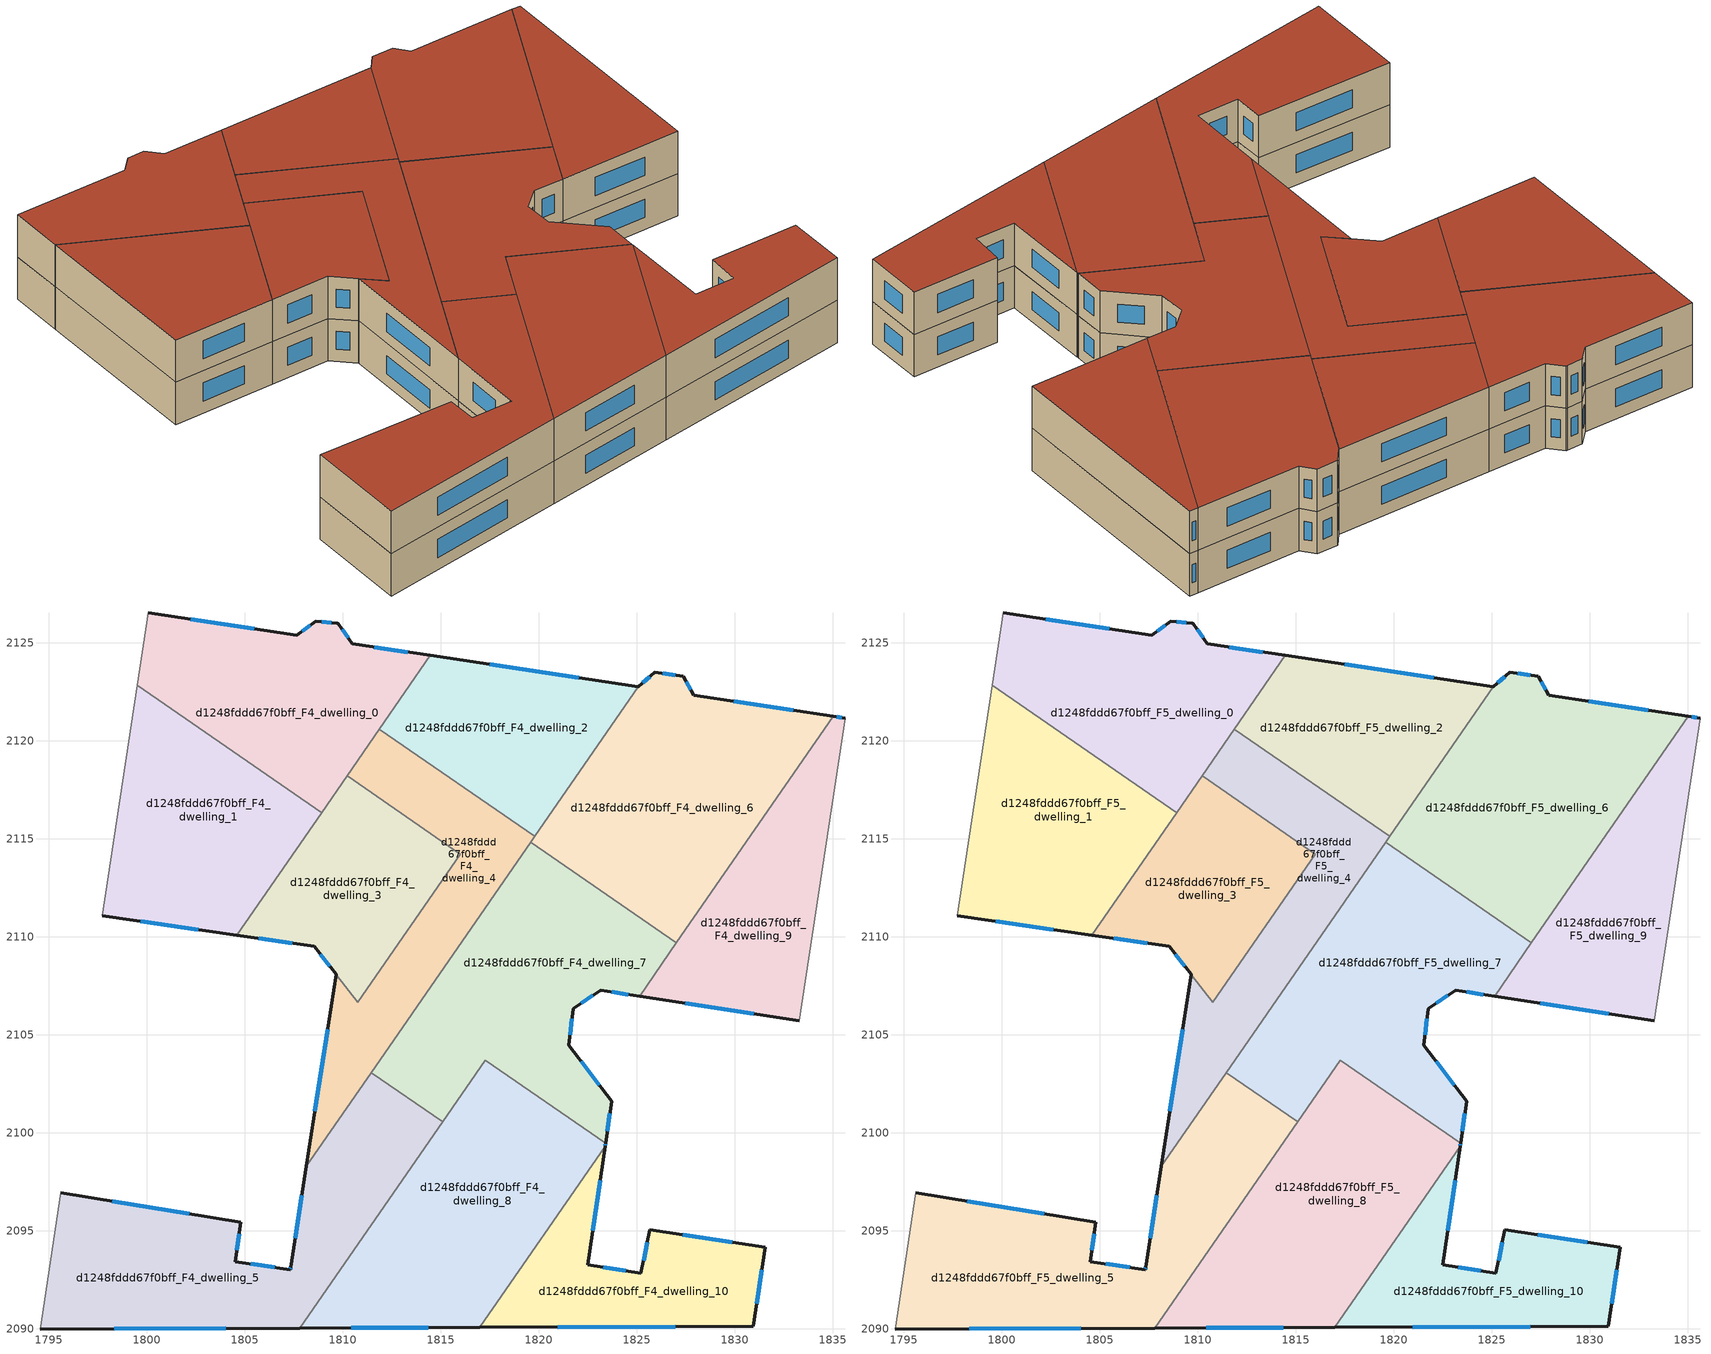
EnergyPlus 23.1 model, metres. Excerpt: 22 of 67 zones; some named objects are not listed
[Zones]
d1248fddd67f0bff_F4_dwelling_0
 floor to d1248fddd67f0bff_F3_dwelling_0 (EU_floor_Construction): 1814.47,2124.35 1808.92,2116.33 1799.52,2122.84 1800.07,2126.53 1807.65,2125.38 1808.61,2126.11 1809.72,2125.99 1809.78,2125.98 1810.47,2124.96 z12
 wall outside (EU_wall_Construction): 1814.47,2124.35 1810.47,2124.96 1809.78,2125.98 1809.72,2125.99 1808.61,2126.11 1807.65,2125.38 1800.07,2126.53 z12:15
 wall to d1248fddd67f0bff_F4_dwelling_1 (EU_wall_Construction): 1799.52,2122.84 1808.92,2116.33 z12:15
 wall adiabatic (EU_wall_Construction): 1800.07,2126.53 1799.52,2122.84 z12:15
 wall to d1248fddd67f0bff_F4_dwelling_2 (EU_wall_Construction): 1811.87,2120.6 1814.47,2124.35 z12:15
 wall to d1248fddd67f0bff_F4_dwelling_4 (EU_wall_Construction): 1810.22,2118.21 1811.87,2120.59 z12:15
 wall to d1248fddd67f0bff_F4_dwelling_3 (EU_wall_Construction): 1808.92,2116.33 1810.22,2118.21 z12:15
 window (EU_Window_Construction): 1810.27,2125.25 1809.98,2125.69 / 1813.33,2124.52 1811.62,2124.78 / 1805.48,2125.71 1802.24,2126.2 / 1808.34,2125.9 1807.92,2125.59 / 1809.4,2126.02 1808.93,2126.07 z12.86:14.14
d1248fddd67f0bff_F4_dwelling_1
 floor to d1248fddd67f0bff_F3_dwelling_1 (EU_floor_Construction): 1808.92,2116.33 1804.6,2110.08 1797.74,2111.08 1799.52,2122.84 z12
 wall outside (EU_wall_Construction): 1797.74,2111.08 1804.6,2110.08 z12:15
 wall adiabatic (EU_wall_Construction): 1799.52,2122.84 1797.74,2111.08 z12:15
 wall to d1248fddd67f0bff_F4_dwelling_3 (EU_wall_Construction): 1804.6,2110.08 1808.92,2116.33 z12:15
 window (EU_Window_Construction): 1799.7,2110.8 1802.64,2110.37 z12.86:14.14
d1248fddd67f0bff_F4_dwelling_10
 floor to d1248fddd67f0bff_F3_dwelling_10 (EU_floor_Construction): 1831.55,2094.16 1830.94,2090.12 1816.99,2090.06 1823.39,2099.31 1822.51,2093.27 1825.22,2092.84 1825.67,2095.06 z12
 wall outside (EU_wall_Construction): 1816.99,2090.06 1830.94,2090.12 1831.55,2094.16 1825.67,2095.06 1825.22,2092.84 1822.51,2093.27 1823.39,2099.31 z12:15
 wall to d1248fddd67f0bff_F4_dwelling_8 (EU_wall_Construction): 1823.39,2099.31 1816.99,2090.06 z12:15
 window (EU_Window_Construction): 1829.87,2094.42 1827.35,2094.8 / 1831.12,2091.27 1831.38,2093 / 1820.98,2090.08 1826.95,2090.1 / 1822.76,2095 1823.14,2097.59 / 1824.45,2092.96 1823.29,2093.15 / 1825.54,2094.43 1825.35,2093.47 z12.86:14.14
d1248fddd67f0bff_F4_dwelling_2
 floor to d1248fddd67f0bff_F3_dwelling_2 (EU_floor_Construction): 1825.07,2122.75 1819.79,2115.12 1811.87,2120.59 1814.47,2124.35 z12
 wall outside (EU_wall_Construction): 1825.07,2122.75 1814.47,2124.35 z12:15
 wall to d1248fddd67f0bff_F4_dwelling_4 (EU_wall_Construction): 1811.87,2120.59 1819.79,2115.12 z12:15
 wall to d1248fddd67f0bff_F4_dwelling_6 (EU_wall_Construction): 1819.79,2115.12 1825.07,2122.75 z12:15
 window (EU_Window_Construction): 1822.04,2123.21 1817.5,2123.89 z12.86:14.14
d1248fddd67f0bff_F4_dwelling_3
 floor to d1248fddd67f0bff_F3_dwelling_3 (EU_floor_Construction): 1815.99,2114.21 1810.77,2106.67 1809.66,2108.08 1808.54,2109.51 1804.6,2110.08 1810.22,2118.21 z12
 wall outside (EU_wall_Construction): 1804.6,2110.08 1808.54,2109.51 1809.66,2108.08 z12:15
 wall to d1248fddd67f0bff_F4_dwelling_4 (EU_wall_Construction): 1809.67,2108.07 1810.77,2106.67 1815.99,2114.21 1810.22,2118.21 z12:15
 window (EU_Window_Construction): 1805.72,2109.92 1807.42,2109.67 / 1808.86,2109.1 1809.34,2108.49 z12.86:14.14
d1248fddd67f0bff_F4_dwelling_4
 floor to d1248fddd67f0bff_F3_dwelling_4 (EU_floor_Construction): 1819.79,2115.12 1808.14,2098.29 1809.67,2108.08 1810.77,2106.67 1815.99,2114.21 1810.22,2118.21 1811.87,2120.59 z12
 wall outside (EU_wall_Construction): 1809.66,2108.08 1808.14,2098.29 z12:15
 wall to d1248fddd67f0bff_F4_dwelling_7 (EU_wall_Construction): 1811.45,2103.07 1819.59,2114.83 z12:15
 wall to d1248fddd67f0bff_F4_dwelling_5 (EU_wall_Construction): 1808.14,2098.29 1811.45,2103.07 z12:15
 wall to d1248fddd67f0bff_F4_dwelling_6 (EU_wall_Construction): 1819.59,2114.83 1819.79,2115.12 z12:15
 window (EU_Window_Construction): 1809.23,2105.28 1808.58,2101.09 z12.86:14.14
d1248fddd67f0bff_F4_dwelling_5
 floor to d1248fddd67f0bff_F3_dwelling_5 (EU_floor_Construction): 1815.1,2100.55 1807.82,2090.03 1794.55,2089.98 1795.6,2096.94 1804.8,2095.43 1804.52,2093.43 1807.32,2093.01 1807.34,2093.15 1808.14,2098.29 1811.45,2103.07 z12
 wall outside (EU_wall_Construction): 1808.14,2098.29 1807.34,2093.15 1807.32,2093.01 1804.52,2093.43 1804.8,2095.43 1795.6,2096.94 / 1794.55,2089.98 1807.82,2090.03 z12:15
 wall to d1248fddd67f0bff_F4_dwelling_7 (EU_wall_Construction): 1815.1,2100.55 1811.45,2103.07 z12:15
 wall adiabatic (EU_wall_Construction): 1795.6,2096.94 1794.55,2089.98 z12:15
 wall to d1248fddd67f0bff_F4_dwelling_8 (EU_wall_Construction): 1807.82,2090.03 1815.1,2100.55 z12:15
 window (EU_Window_Construction): 1807.34,2093.11 1807.33,2093.05 / 1807.92,2096.82 1807.57,2094.62 / 1798.34,2089.99 1804.03,2090.02 / 1802.17,2095.86 1798.23,2096.51 / 1804.6,2094 1804.72,2094.86 / 1806.52,2093.13 1805.32,2093.31 z12.86:14.14
d1248fddd67f0bff_F4_dwelling_6
 floor to d1248fddd67f0bff_F3_dwelling_6 (EU_floor_Construction): 1835.03,2121.25 1827.03,2109.68 1819.59,2114.83 1825.07,2122.75 1825.09,2122.75 1825.91,2123.49 1827.38,2123.29 1827.92,2122.32 z12
 wall outside (EU_wall_Construction): 1835.03,2121.25 1827.92,2122.32 1827.38,2123.29 1825.91,2123.49 1825.09,2122.75 1825.07,2122.75 z12:15
 wall to d1248fddd67f0bff_F4_dwelling_7 (EU_wall_Construction): 1819.59,2114.83 1827.03,2109.68 z12:15
 wall to d1248fddd67f0bff_F4_dwelling_9 (EU_wall_Construction): 1827.03,2109.68 1835.03,2121.25 z12:15
 window (EU_Window_Construction): 1826.96,2123.35 1826.33,2123.43 / 1827.76,2122.6 1827.53,2123.01 / 1833,2121.55 1829.95,2122.01 / 1825.67,2123.28 1825.32,2122.96 z12.86:14.14
d1248fddd67f0bff_F4_dwelling_7
 floor to d1248fddd67f0bff_F3_dwelling_7 (EU_floor_Construction): 1827.03,2109.68 1825.15,2106.96 1823.16,2107.27 1821.78,2106.35 1821.76,2106.34 1821.54,2104.47 1823.72,2101.61 1823.41,2099.46 1817.28,2103.7 1815.1,2100.55 1811.45,2103.07 1819.59,2114.83 z12
 wall outside (EU_wall_Construction): 1823.41,2099.46 1823.72,2101.61 1821.54,2104.47 1821.76,2106.34 1821.78,2106.35 1823.16,2107.27 1825.15,2106.96 z12:15
 wall to d1248fddd67f0bff_F4_dwelling_8 (EU_wall_Construction): 1815.1,2100.55 1817.28,2103.7 1823.41,2099.46 z12:15
 wall to d1248fddd67f0bff_F4_dwelling_9 (EU_wall_Construction): 1825.15,2106.96 1827.03,2109.68 z12:15
 window (EU_Window_Construction): 1822.17,2106.61 1822.76,2107.01 / 1821.6,2105.01 1821.7,2105.8 / 1823.1,2102.43 1822.17,2103.65 / 1823.5,2100.07 1823.63,2100.99 / 1823.73,2107.18 1824.58,2107.05 z12.86:14.14
d1248fddd67f0bff_F4_dwelling_8
 floor to d1248fddd67f0bff_F3_dwelling_8 (EU_floor_Construction): 1823.41,2099.46 1823.39,2099.31 1816.99,2090.06 1807.82,2090.03 1817.28,2103.7 z12
 wall outside (EU_wall_Construction): 1823.39,2099.31 1823.41,2099.46 / 1807.82,2090.03 1816.99,2090.06 z12:15
 window (EU_Window_Construction): 1823.4,2099.35 1823.41,2099.42 / 1810.44,2090.04 1814.37,2090.05 z12.86:14.14
d1248fddd67f0bff_F4_dwelling_9
 floor to d1248fddd67f0bff_F3_dwelling_9 (EU_floor_Construction): 1835.63,2121.16 1833.3,2105.72 1825.15,2106.96 1835.03,2121.25 z12
 wall outside (EU_wall_Construction): 1825.15,2106.96 1833.3,2105.72 / 1835.63,2121.16 1835.03,2121.25 z12:15
 wall adiabatic (EU_wall_Construction): 1833.3,2105.72 1835.63,2121.16 z12:15
 window (EU_Window_Construction): 1827.48,2106.61 1830.97,2106.08 / 1835.46,2121.18 1835.2,2121.22 z12.86:14.14
d1248fddd67f0bff_F5_dwelling_0
 floor to d1248fddd67f0bff_F4_dwelling_0 (EU_floor_Construction): 1814.47,2124.35 1808.92,2116.33 1799.52,2122.84 1800.07,2126.53 1807.65,2125.38 1808.61,2126.11 1809.72,2125.99 1809.78,2125.98 1810.47,2124.96 z15
 wall outside (EU_wall_Construction): 1814.47,2124.35 1810.47,2124.96 1809.78,2125.98 1809.72,2125.99 1808.61,2126.11 1807.65,2125.38 1800.07,2126.53 z15:18
 wall to d1248fddd67f0bff_F5_dwelling_1 (EU_wall_Construction): 1799.52,2122.84 1808.92,2116.33 z15:18
 wall adiabatic (EU_wall_Construction): 1800.07,2126.53 1799.52,2122.84 z15:18
 wall to d1248fddd67f0bff_F5_dwelling_2 (EU_wall_Construction): 1811.87,2120.6 1814.47,2124.35 z15:18
 wall to d1248fddd67f0bff_F5_dwelling_4 (EU_wall_Construction): 1810.22,2118.21 1811.87,2120.59 z15:18
 wall to d1248fddd67f0bff_F5_dwelling_3 (EU_wall_Construction): 1808.92,2116.33 1810.22,2118.21 z15:18
 window (EU_Window_Construction): 1810.27,2125.25 1809.98,2125.69 / 1813.33,2124.52 1811.62,2124.78 / 1805.48,2125.71 1802.24,2126.2 / 1808.34,2125.9 1807.92,2125.59 / 1809.4,2126.02 1808.93,2126.07 z15.86:17.14
 roof outside (EU_roof_Construction): 1808.92,2116.33 1814.47,2124.35 1810.47,2124.96 1809.78,2125.98 1809.72,2125.99 1808.61,2126.11 1807.65,2125.38 1800.07,2126.53 1799.52,2122.84 z18
d1248fddd67f0bff_F5_dwelling_1
 floor to d1248fddd67f0bff_F4_dwelling_1 (EU_floor_Construction): 1808.92,2116.33 1804.6,2110.08 1797.74,2111.08 1799.52,2122.84 z15
 wall outside (EU_wall_Construction): 1797.74,2111.08 1804.6,2110.08 z15:18
 wall adiabatic (EU_wall_Construction): 1799.52,2122.84 1797.74,2111.08 z15:18
 wall to d1248fddd67f0bff_F5_dwelling_3 (EU_wall_Construction): 1804.6,2110.08 1808.92,2116.33 z15:18
 window (EU_Window_Construction): 1799.7,2110.8 1802.64,2110.37 z15.86:17.14
 roof outside (EU_roof_Construction): 1804.6,2110.08 1808.92,2116.33 1799.52,2122.84 1797.74,2111.08 z18
d1248fddd67f0bff_F5_dwelling_10
 floor to d1248fddd67f0bff_F4_dwelling_10 (EU_floor_Construction): 1831.55,2094.16 1830.94,2090.12 1816.99,2090.06 1823.39,2099.31 1822.51,2093.27 1825.22,2092.84 1825.67,2095.06 z15
 wall outside (EU_wall_Construction): 1816.99,2090.06 1830.94,2090.12 1831.55,2094.16 1825.67,2095.06 1825.22,2092.84 1822.51,2093.27 1823.39,2099.31 z15:18
 wall to d1248fddd67f0bff_F5_dwelling_8 (EU_wall_Construction): 1823.39,2099.31 1816.99,2090.06 z15:18
 window (EU_Window_Construction): 1829.87,2094.42 1827.35,2094.8 / 1831.12,2091.27 1831.38,2093 / 1820.98,2090.08 1826.95,2090.1 / 1822.76,2095 1823.14,2097.59 / 1824.45,2092.96 1823.29,2093.15 / 1825.54,2094.43 1825.35,2093.47 z15.86:17.14
 roof outside (EU_roof_Construction): 1830.94,2090.12 1831.55,2094.16 1825.67,2095.06 1825.22,2092.84 1822.51,2093.27 1823.39,2099.31 1816.99,2090.06 z18
d1248fddd67f0bff_F5_dwelling_2
 floor to d1248fddd67f0bff_F4_dwelling_2 (EU_floor_Construction): 1825.07,2122.75 1819.79,2115.12 1811.87,2120.59 1814.47,2124.35 z15
 wall outside (EU_wall_Construction): 1825.07,2122.75 1814.47,2124.35 z15:18
 wall to d1248fddd67f0bff_F5_dwelling_4 (EU_wall_Construction): 1811.87,2120.59 1819.79,2115.12 z15:18
 wall to d1248fddd67f0bff_F5_dwelling_6 (EU_wall_Construction): 1819.79,2115.12 1825.07,2122.75 z15:18
 window (EU_Window_Construction): 1822.04,2123.21 1817.5,2123.89 z15.86:17.14
 roof outside (EU_roof_Construction): 1819.79,2115.12 1825.07,2122.75 1814.47,2124.35 1811.87,2120.59 z18
d1248fddd67f0bff_F5_dwelling_3
 floor to d1248fddd67f0bff_F4_dwelling_3 (EU_floor_Construction): 1815.99,2114.21 1810.77,2106.67 1809.66,2108.08 1808.54,2109.51 1804.6,2110.08 1810.22,2118.21 z15
 wall outside (EU_wall_Construction): 1804.6,2110.08 1808.54,2109.51 1809.66,2108.08 z15:18
 wall to d1248fddd67f0bff_F5_dwelling_4 (EU_wall_Construction): 1809.67,2108.07 1810.77,2106.67 1815.99,2114.21 1810.22,2118.21 z15:18
 window (EU_Window_Construction): 1805.72,2109.92 1807.42,2109.67 / 1808.86,2109.1 1809.34,2108.49 z15.86:17.14
 roof outside (EU_roof_Construction): 1810.77,2106.67 1815.99,2114.21 1810.22,2118.21 1804.6,2110.08 1808.54,2109.51 1809.66,2108.08 z18
d1248fddd67f0bff_F5_dwelling_4
 floor to d1248fddd67f0bff_F4_dwelling_4 (EU_floor_Construction): 1819.79,2115.12 1808.14,2098.29 1809.67,2108.08 1810.77,2106.67 1815.99,2114.21 1810.22,2118.21 1811.87,2120.59 z15
 wall outside (EU_wall_Construction): 1809.66,2108.08 1808.14,2098.29 z15:18
 wall to d1248fddd67f0bff_F5_dwelling_7 (EU_wall_Construction): 1811.45,2103.07 1819.59,2114.83 z15:18
 wall to d1248fddd67f0bff_F5_dwelling_5 (EU_wall_Construction): 1808.14,2098.29 1811.45,2103.07 z15:18
 wall to d1248fddd67f0bff_F5_dwelling_6 (EU_wall_Construction): 1819.59,2114.83 1819.79,2115.12 z15:18
 window (EU_Window_Construction): 1809.23,2105.28 1808.58,2101.09 z15.86:17.14
 roof outside (EU_roof_Construction): 1808.14,2098.29 1819.79,2115.12 1811.87,2120.59 1810.22,2118.21 1815.99,2114.21 1810.77,2106.67 1809.67,2108.08 z18
d1248fddd67f0bff_F5_dwelling_5
 floor to d1248fddd67f0bff_F4_dwelling_5 (EU_floor_Construction): 1815.1,2100.55 1807.82,2090.03 1794.55,2089.98 1795.6,2096.94 1804.8,2095.43 1804.52,2093.43 1807.32,2093.01 1807.34,2093.15 1808.14,2098.29 1811.45,2103.07 z15
 wall outside (EU_wall_Construction): 1808.14,2098.29 1807.34,2093.15 1807.32,2093.01 1804.52,2093.43 1804.8,2095.43 1795.6,2096.94 / 1794.55,2089.98 1807.82,2090.03 z15:18
 wall to d1248fddd67f0bff_F5_dwelling_7 (EU_wall_Construction): 1815.1,2100.55 1811.45,2103.07 z15:18
 wall adiabatic (EU_wall_Construction): 1795.6,2096.94 1794.55,2089.98 z15:18
 wall to d1248fddd67f0bff_F5_dwelling_8 (EU_wall_Construction): 1807.82,2090.03 1815.1,2100.55 z15:18
 window (EU_Window_Construction): 1807.34,2093.11 1807.33,2093.05 / 1807.92,2096.82 1807.57,2094.62 / 1798.34,2089.99 1804.03,2090.02 / 1802.17,2095.86 1798.23,2096.51 / 1804.6,2094 1804.72,2094.86 / 1806.52,2093.13 1805.32,2093.31 z15.86:17.14
 roof outside (EU_roof_Construction): 1807.82,2090.03 1815.1,2100.55 1811.45,2103.07 1808.14,2098.29 1807.34,2093.15 1807.32,2093.01 1804.52,2093.43 1804.8,2095.43 1795.6,2096.94 1794.55,2089.98 z18
d1248fddd67f0bff_F5_dwelling_6
 floor to d1248fddd67f0bff_F4_dwelling_6 (EU_floor_Construction): 1835.03,2121.25 1827.03,2109.68 1819.59,2114.83 1825.07,2122.75 1825.09,2122.75 1825.91,2123.49 1827.38,2123.29 1827.92,2122.32 z15
 wall outside (EU_wall_Construction): 1835.03,2121.25 1827.92,2122.32 1827.38,2123.29 1825.91,2123.49 1825.09,2122.75 1825.07,2122.75 z15:18
 wall to d1248fddd67f0bff_F5_dwelling_7 (EU_wall_Construction): 1819.59,2114.83 1827.03,2109.68 z15:18
 wall to d1248fddd67f0bff_F5_dwelling_9 (EU_wall_Construction): 1827.03,2109.68 1835.03,2121.25 z15:18
 window (EU_Window_Construction): 1826.96,2123.35 1826.33,2123.43 / 1827.76,2122.6 1827.53,2123.01 / 1833,2121.55 1829.95,2122.01 / 1825.67,2123.28 1825.32,2122.96 z15.86:17.14
 roof outside (EU_roof_Construction): 1827.03,2109.68 1835.03,2121.25 1827.92,2122.32 1827.38,2123.29 1825.91,2123.49 1825.09,2122.75 1825.07,2122.75 1819.59,2114.83 z18
d1248fddd67f0bff_F5_dwelling_7
 floor to d1248fddd67f0bff_F4_dwelling_7 (EU_floor_Construction): 1827.03,2109.68 1825.15,2106.96 1823.16,2107.27 1821.78,2106.35 1821.76,2106.34 1821.54,2104.47 1823.72,2101.61 1823.41,2099.46 1817.28,2103.7 1815.1,2100.55 1811.45,2103.07 1819.59,2114.83 z15
 wall outside (EU_wall_Construction): 1823.41,2099.46 1823.72,2101.61 1821.54,2104.47 1821.76,2106.34 1821.78,2106.35 1823.16,2107.27 1825.15,2106.96 z15:18
 wall to d1248fddd67f0bff_F5_dwelling_8 (EU_wall_Construction): 1815.1,2100.55 1817.28,2103.7 1823.41,2099.46 z15:18
 wall to d1248fddd67f0bff_F5_dwelling_9 (EU_wall_Construction): 1825.15,2106.96 1827.03,2109.68 z15:18
 window (EU_Window_Construction): 1822.17,2106.61 1822.76,2107.01 / 1821.6,2105.01 1821.7,2105.8 / 1823.1,2102.43 1822.17,2103.65 / 1823.5,2100.07 1823.63,2100.99 / 1823.73,2107.18 1824.58,2107.05 z15.86:17.14
 roof outside (EU_roof_Construction): 1823.41,2099.46 1823.72,2101.61 1821.54,2104.47 1821.76,2106.34 1821.78,2106.35 1823.16,2107.27 1825.15,2106.96 1827.03,2109.68 1819.59,2114.83 1811.45,2103.07 1815.1,2100.55 1817.28,2103.7 z18
d1248fddd67f0bff_F5_dwelling_8
 floor to d1248fddd67f0bff_F4_dwelling_8 (EU_floor_Construction): 1823.41,2099.46 1823.39,2099.31 1816.99,2090.06 1807.82,2090.03 1817.28,2103.7 z15
 wall outside (EU_wall_Construction): 1823.39,2099.31 1823.41,2099.46 / 1807.82,2090.03 1816.99,2090.06 z15:18
 window (EU_Window_Construction): 1823.4,2099.35 1823.41,2099.42 / 1810.44,2090.04 1814.37,2090.05 z15.86:17.14
 roof outside (EU_roof_Construction): 1816.99,2090.06 1823.39,2099.31 1823.41,2099.46 1817.28,2103.7 1807.82,2090.03 z18
d1248fddd67f0bff_F5_dwelling_9
 floor to d1248fddd67f0bff_F4_dwelling_9 (EU_floor_Construction): 1835.63,2121.16 1833.3,2105.72 1825.15,2106.96 1835.03,2121.25 z15
 wall outside (EU_wall_Construction): 1825.15,2106.96 1833.3,2105.72 / 1835.63,2121.16 1835.03,2121.25 z15:18
 wall adiabatic (EU_wall_Construction): 1833.3,2105.72 1835.63,2121.16 z15:18
 window (EU_Window_Construction): 1827.48,2106.61 1830.97,2106.08 / 1835.46,2121.18 1835.2,2121.22 z15.86:17.14
 roof outside (EU_roof_Construction): 1833.3,2105.72 1835.63,2121.16 1835.03,2121.25 1825.15,2106.96 z18
[Building]
EU S2 Campaign: North Axis=0; Terrain=City; Solar Distribution=FullExterior
[Site:Location]
Helsinki-Vantaa.AP: Latitude=60.317; Longitude=24.963; Time Zone=2; Elevation=54.6
[SizingPeriod:WeatherFileDays]
AnnualSizingPeriod: Begin Month=1; Begin Day of Month=1; End Month=12; End Day of Month=31; Day of Week for Start Day=Monday; Use Weather File Daylight Saving Period=No; Use Weather File Rain and Snow Indicators=No
[MATERIAL]
EU_InternalMass_Material: Roughness=MediumRough; Thickness=0.1; Conductivity=1; Density=1800; Specific Heat=900; Thermal Absorptance=0.9; Solar Absorptance=0.7; Visible Absorptance=0.7
[MATERIAL:NOMASS] Roughness=MediumRough; Thermal Absorptance=0.9; Solar Absorptance=0.7; Visible Absorptance=0.7
Name | Thermal Resistance
EU_wall_NoMass | 1.10183
EU_roof_NoMass; EU_floor_NoMass | 1.70606
[WINDOWMATERIAL:SIMPLEGLAZINGSYSTEM]
EU_Window_SimpleGlazing: UFactor=3.11035; Solar Heat Gain Coefficient=0.8; Visible Transmittance=0.8
[CONSTRUCTION]
EU_wall_Construction: EU_wall_NoMass
EU_roof_Construction: EU_roof_NoMass
EU_floor_Construction: EU_floor_NoMass
EU_Window_Construction: EU_Window_SimpleGlazing
EU_InternalMass_Construction: EU_InternalMass_Material
[ZONE] Type=1; Multiplier=1; Ceiling Height=autocalculate; Floor Area=autocalculate; Part of Total Floor Area=Yes
Name | Volume
d1248fddd67f0bff_F4_dwelling_0; d1248fddd67f0bff_F5_dwelling_0; d1248fddd67f0bff_F4_dwelling_1; d1248fddd67f0bff_F5_dwelling_1 | 254.078
d1248fddd67f0bff_F4_dwelling_10; d1248fddd67f0bff_F5_dwelling_10 | 177.263
d1248fddd67f0bff_F4_dwelling_2; d1248fddd67f0bff_F5_dwelling_2 | 200.099
d1248fddd67f0bff_F4_dwelling_3; d1248fddd67f0bff_F5_dwelling_3 | 185.862
d1248fddd67f0bff_F4_dwelling_4; d1248fddd67f0bff_F5_dwelling_4 | 207.793
d1248fddd67f0bff_F4_dwelling_5; d1248fddd67f0bff_F5_dwelling_5 | 338.271
d1248fddd67f0bff_F4_dwelling_6; d1248fddd67f0bff_F5_dwelling_6 | 327.122
d1248fddd67f0bff_F4_dwelling_7; d1248fddd67f0bff_F5_dwelling_7 | 327.123
d1248fddd67f0bff_F4_dwelling_8; d1248fddd67f0bff_F5_dwelling_8 | 315.932
d1248fddd67f0bff_F4_dwelling_9; d1248fddd67f0bff_F5_dwelling_9 | 207.166
[INTERNALMASS] Construction=EU_InternalMass_Construction
Name | Zone or ZoneList | Surface Area
d1248fddd67f0bff_F4_dwelling_0_EU_InternalMass | d1248fddd67f0bff_F4_dwelling_0 | 84.6924
d1248fddd67f0bff_F4_dwelling_1_EU_InternalMass | d1248fddd67f0bff_F4_dwelling_1 | 84.6933
d1248fddd67f0bff_F4_dwelling_2_EU_InternalMass | d1248fddd67f0bff_F4_dwelling_2 | 66.696
d1248fddd67f0bff_F4_dwelling_3_EU_InternalMass | d1248fddd67f0bff_F4_dwelling_3 | 61.9497
d1248fddd67f0bff_F4_dwelling_4_EU_InternalMass | d1248fddd67f0bff_F4_dwelling_4 | 69.2811
d1248fddd67f0bff_F4_dwelling_5_EU_InternalMass | d1248fddd67f0bff_F4_dwelling_5 | 112.757
d1248fddd67f0bff_F4_dwelling_6_EU_InternalMass | d1248fddd67f0bff_F4_dwelling_6 | 109.042
d1248fddd67f0bff_F4_dwelling_7_EU_InternalMass | d1248fddd67f0bff_F4_dwelling_7 | 109.041
d1248fddd67f0bff_F4_dwelling_8_EU_InternalMass | d1248fddd67f0bff_F4_dwelling_8 | 105.31
d1248fddd67f0bff_F4_dwelling_9_EU_InternalMass | d1248fddd67f0bff_F4_dwelling_9 | 69.0552
d1248fddd67f0bff_F4_dwelling_10_EU_InternalMass | d1248fddd67f0bff_F4_dwelling_10 | 59.087
d1248fddd67f0bff_F5_dwelling_0_EU_InternalMass | d1248fddd67f0bff_F5_dwelling_0 | 84.6924
d1248fddd67f0bff_F5_dwelling_1_EU_InternalMass | d1248fddd67f0bff_F5_dwelling_1 | 84.6933
d1248fddd67f0bff_F5_dwelling_2_EU_InternalMass | d1248fddd67f0bff_F5_dwelling_2 | 66.696
d1248fddd67f0bff_F5_dwelling_3_EU_InternalMass | d1248fddd67f0bff_F5_dwelling_3 | 61.9497
d1248fddd67f0bff_F5_dwelling_4_EU_InternalMass | d1248fddd67f0bff_F5_dwelling_4 | 69.2811
d1248fddd67f0bff_F5_dwelling_5_EU_InternalMass | d1248fddd67f0bff_F5_dwelling_5 | 112.757
d1248fddd67f0bff_F5_dwelling_6_EU_InternalMass | d1248fddd67f0bff_F5_dwelling_6 | 109.042
d1248fddd67f0bff_F5_dwelling_7_EU_InternalMass | d1248fddd67f0bff_F5_dwelling_7 | 109.041
d1248fddd67f0bff_F5_dwelling_8_EU_InternalMass | d1248fddd67f0bff_F5_dwelling_8 | 105.31
d1248fddd67f0bff_F5_dwelling_9_EU_InternalMass | d1248fddd67f0bff_F5_dwelling_9 | 69.0552
d1248fddd67f0bff_F5_dwelling_10_EU_InternalMass | d1248fddd67f0bff_F5_dwelling_10 | 59.087
[OTHEREQUIPMENT] Fuel Type=Electricity; Design Level Calculation Method=Watts/Area; Power per Zone Floor Area=1; Fraction Latent=0; Fraction Radiant=0; Fraction Lost=0; Carbon Dioxide Generation Rate=0; EndUse Subcategory=EU_Step8_InternalGains
Name | Zone or ZoneList or Space or SpaceList | Schedule
EU_Step8_InternalGain_d1248fddd67f0bff_F4_dwelling_0_f000 | d1248fddd67f0bff_F4_dwelling_0 | EU_Step8_GainSchedule_d1248fddd67f0bff_F4_dwelling_0_f000
EU_Step8_InternalGain_d1248fddd67f0bff_F4_dwelling_1_f000 | d1248fddd67f0bff_F4_dwelling_1 | EU_Step8_GainSchedule_d1248fddd67f0bff_F4_dwelling_1_f000
EU_Step8_InternalGain_d1248fddd67f0bff_F4_dwelling_2_f000 | d1248fddd67f0bff_F4_dwelling_2 | EU_Step8_GainSchedule_d1248fddd67f0bff_F4_dwelling_2_f000
EU_Step8_InternalGain_d1248fddd67f0bff_F4_dwelling_3_f000 | d1248fddd67f0bff_F4_dwelling_3 | EU_Step8_GainSchedule_d1248fddd67f0bff_F4_dwelling_3_f000
EU_Step8_InternalGain_d1248fddd67f0bff_F4_dwelling_4_f000 | d1248fddd67f0bff_F4_dwelling_4 | EU_Step8_GainSchedule_d1248fddd67f0bff_F4_dwelling_4_f000
EU_Step8_InternalGain_d1248fddd67f0bff_F4_dwelling_5_f000 | d1248fddd67f0bff_F4_dwelling_5 | EU_Step8_GainSchedule_d1248fddd67f0bff_F4_dwelling_5_f000
EU_Step8_InternalGain_d1248fddd67f0bff_F4_dwelling_6_f000 | d1248fddd67f0bff_F4_dwelling_6 | EU_Step8_GainSchedule_d1248fddd67f0bff_F4_dwelling_6_f000
EU_Step8_InternalGain_d1248fddd67f0bff_F4_dwelling_7_f000 | d1248fddd67f0bff_F4_dwelling_7 | EU_Step8_GainSchedule_d1248fddd67f0bff_F4_dwelling_7_f000
EU_Step8_InternalGain_d1248fddd67f0bff_F4_dwelling_8_f000 | d1248fddd67f0bff_F4_dwelling_8 | EU_Step8_GainSchedule_d1248fddd67f0bff_F4_dwelling_8_f000
EU_Step8_InternalGain_d1248fddd67f0bff_F4_dwelling_9_f000 | d1248fddd67f0bff_F4_dwelling_9 | EU_Step8_GainSchedule_d1248fddd67f0bff_F4_dwelling_9_f000
EU_Step8_InternalGain_d1248fddd67f0bff_F4_dwelling_10_f000 | d1248fddd67f0bff_F4_dwelling_10 | EU_Step8_GainSchedule_d1248fddd67f0bff_F4_dwelling_10_f000
EU_Step8_InternalGain_d1248fddd67f0bff_F5_dwelling_0_f000 | d1248fddd67f0bff_F5_dwelling_0 | EU_Step8_GainSchedule_d1248fddd67f0bff_F5_dwelling_0_f000
EU_Step8_InternalGain_d1248fddd67f0bff_F5_dwelling_1_f000 | d1248fddd67f0bff_F5_dwelling_1 | EU_Step8_GainSchedule_d1248fddd67f0bff_F5_dwelling_1_f000
EU_Step8_InternalGain_d1248fddd67f0bff_F5_dwelling_2_f000 | d1248fddd67f0bff_F5_dwelling_2 | EU_Step8_GainSchedule_d1248fddd67f0bff_F5_dwelling_2_f000
EU_Step8_InternalGain_d1248fddd67f0bff_F5_dwelling_3_f000 | d1248fddd67f0bff_F5_dwelling_3 | EU_Step8_GainSchedule_d1248fddd67f0bff_F5_dwelling_3_f000
EU_Step8_InternalGain_d1248fddd67f0bff_F5_dwelling_4_f000 | d1248fddd67f0bff_F5_dwelling_4 | EU_Step8_GainSchedule_d1248fddd67f0bff_F5_dwelling_4_f000
EU_Step8_InternalGain_d1248fddd67f0bff_F5_dwelling_5_f000 | d1248fddd67f0bff_F5_dwelling_5 | EU_Step8_GainSchedule_d1248fddd67f0bff_F5_dwelling_5_f000
EU_Step8_InternalGain_d1248fddd67f0bff_F5_dwelling_6_f000 | d1248fddd67f0bff_F5_dwelling_6 | EU_Step8_GainSchedule_d1248fddd67f0bff_F5_dwelling_6_f000
EU_Step8_InternalGain_d1248fddd67f0bff_F5_dwelling_7_f000 | d1248fddd67f0bff_F5_dwelling_7 | EU_Step8_GainSchedule_d1248fddd67f0bff_F5_dwelling_7_f000
EU_Step8_InternalGain_d1248fddd67f0bff_F5_dwelling_8_f000 | d1248fddd67f0bff_F5_dwelling_8 | EU_Step8_GainSchedule_d1248fddd67f0bff_F5_dwelling_8_f000
EU_Step8_InternalGain_d1248fddd67f0bff_F5_dwelling_9_f000 | d1248fddd67f0bff_F5_dwelling_9 | EU_Step8_GainSchedule_d1248fddd67f0bff_F5_dwelling_9_f000
EU_Step8_InternalGain_d1248fddd67f0bff_F5_dwelling_10_f000 | d1248fddd67f0bff_F5_dwelling_10 | EU_Step8_GainSchedule_d1248fddd67f0bff_F5_dwelling_10_f000
[ZONEVENTILATION:DESIGNFLOWRATE] Schedule=EU_AlwaysOn; Design Flow Rate Calculation Method=AirChanges/Hour; Air Changes per Hour=0.756316; Ventilation Type=Natural; Fan Pressure Rise=0; Fan Total Efficiency=1; Constant Term Coefficient=1; Temperature Term Coefficient=0; Velocity Term Coefficient=0; Velocity Squared Term Coefficient=0; Minimum Indoor Temperature=-100; Maximum Indoor Temperature=100; Delta Temperature=-100; Minimum Outdoor Temperature=-100; Maximum Outdoor Temperature=100; Maximum Wind Speed=40
Name | Zone or ZoneList or Space or SpaceList
EU_ConstantAir_d1248fddd67f0bff_F4_dwelling_0 | d1248fddd67f0bff_F4_dwelling_0
EU_ConstantAir_d1248fddd67f0bff_F4_dwelling_1 | d1248fddd67f0bff_F4_dwelling_1
EU_ConstantAir_d1248fddd67f0bff_F4_dwelling_2 | d1248fddd67f0bff_F4_dwelling_2
EU_ConstantAir_d1248fddd67f0bff_F4_dwelling_3 | d1248fddd67f0bff_F4_dwelling_3
EU_ConstantAir_d1248fddd67f0bff_F4_dwelling_4 | d1248fddd67f0bff_F4_dwelling_4
EU_ConstantAir_d1248fddd67f0bff_F4_dwelling_5 | d1248fddd67f0bff_F4_dwelling_5
EU_ConstantAir_d1248fddd67f0bff_F4_dwelling_6 | d1248fddd67f0bff_F4_dwelling_6
EU_ConstantAir_d1248fddd67f0bff_F4_dwelling_7 | d1248fddd67f0bff_F4_dwelling_7
EU_ConstantAir_d1248fddd67f0bff_F4_dwelling_8 | d1248fddd67f0bff_F4_dwelling_8
EU_ConstantAir_d1248fddd67f0bff_F4_dwelling_9 | d1248fddd67f0bff_F4_dwelling_9
EU_ConstantAir_d1248fddd67f0bff_F4_dwelling_10 | d1248fddd67f0bff_F4_dwelling_10
EU_ConstantAir_d1248fddd67f0bff_F5_dwelling_0 | d1248fddd67f0bff_F5_dwelling_0
EU_ConstantAir_d1248fddd67f0bff_F5_dwelling_1 | d1248fddd67f0bff_F5_dwelling_1
EU_ConstantAir_d1248fddd67f0bff_F5_dwelling_2 | d1248fddd67f0bff_F5_dwelling_2
EU_ConstantAir_d1248fddd67f0bff_F5_dwelling_3 | d1248fddd67f0bff_F5_dwelling_3
EU_ConstantAir_d1248fddd67f0bff_F5_dwelling_4 | d1248fddd67f0bff_F5_dwelling_4
EU_ConstantAir_d1248fddd67f0bff_F5_dwelling_5 | d1248fddd67f0bff_F5_dwelling_5
EU_ConstantAir_d1248fddd67f0bff_F5_dwelling_6 | d1248fddd67f0bff_F5_dwelling_6
EU_ConstantAir_d1248fddd67f0bff_F5_dwelling_7 | d1248fddd67f0bff_F5_dwelling_7
EU_ConstantAir_d1248fddd67f0bff_F5_dwelling_8 | d1248fddd67f0bff_F5_dwelling_8
EU_ConstantAir_d1248fddd67f0bff_F5_dwelling_9 | d1248fddd67f0bff_F5_dwelling_9
EU_ConstantAir_d1248fddd67f0bff_F5_dwelling_10 | d1248fddd67f0bff_F5_dwelling_10
[HVACTEMPLATE:ZONE:IDEALLOADSAIRSYSTEM] System Availability Schedule=EU_AlwaysOn; Maximum Heating Supply Air Temperature=50; Minimum Cooling Supply Air Temperature=13; Maximum Heating Supply Air Humidity Ratio=0.0156; Minimum Cooling Supply Air Humidity Ratio=0.0077; Heating Limit=NoLimit; Cooling Limit=NoLimit; Heating Availability Schedule=EU_AlwaysOn; Cooling Availability Schedule=EU_CoolingOff; Dehumidification Control Type=ConstantSensibleHeatRatio; Cooling Sensible Heat Ratio=0.7; Dehumidification Setpoint=60; Humidification Control Type=None; Humidification Setpoint=30; Outdoor Air Method=None; Outdoor Air Flow Rate per Person=0.00944; Outdoor Air Flow Rate per Zone Floor Area=0; Outdoor Air Flow Rate per Zone=0; Demand Controlled Ventilation Type=None; Outdoor Air Economizer Type=NoEconomizer; Heat Recovery Type=None; Sensible Heat Recovery Effectiveness=0.7; Latent Heat Recovery Effectiveness=0.65
Name | Template Thermostat
d1248fddd67f0bff_F4_dwelling_0 | EU_HeatOnly_d1248fddd67f0bff_F4_dwelling_0
d1248fddd67f0bff_F4_dwelling_1 | EU_HeatOnly_d1248fddd67f0bff_F4_dwelling_1
d1248fddd67f0bff_F4_dwelling_2 | EU_HeatOnly_d1248fddd67f0bff_F4_dwelling_2
d1248fddd67f0bff_F4_dwelling_3 | EU_HeatOnly_d1248fddd67f0bff_F4_dwelling_3
d1248fddd67f0bff_F4_dwelling_4 | EU_HeatOnly_d1248fddd67f0bff_F4_dwelling_4
d1248fddd67f0bff_F4_dwelling_5 | EU_HeatOnly_d1248fddd67f0bff_F4_dwelling_5
d1248fddd67f0bff_F4_dwelling_6 | EU_HeatOnly_d1248fddd67f0bff_F4_dwelling_6
d1248fddd67f0bff_F4_dwelling_7 | EU_HeatOnly_d1248fddd67f0bff_F4_dwelling_7
d1248fddd67f0bff_F4_dwelling_8 | EU_HeatOnly_d1248fddd67f0bff_F4_dwelling_8
d1248fddd67f0bff_F4_dwelling_9 | EU_HeatOnly_d1248fddd67f0bff_F4_dwelling_9
d1248fddd67f0bff_F4_dwelling_10 | EU_HeatOnly_d1248fddd67f0bff_F4_dwelling_10
d1248fddd67f0bff_F5_dwelling_0 | EU_HeatOnly_d1248fddd67f0bff_F5_dwelling_0
d1248fddd67f0bff_F5_dwelling_1 | EU_HeatOnly_d1248fddd67f0bff_F5_dwelling_1
d1248fddd67f0bff_F5_dwelling_2 | EU_HeatOnly_d1248fddd67f0bff_F5_dwelling_2
d1248fddd67f0bff_F5_dwelling_3 | EU_HeatOnly_d1248fddd67f0bff_F5_dwelling_3
d1248fddd67f0bff_F5_dwelling_4 | EU_HeatOnly_d1248fddd67f0bff_F5_dwelling_4
d1248fddd67f0bff_F5_dwelling_5 | EU_HeatOnly_d1248fddd67f0bff_F5_dwelling_5
d1248fddd67f0bff_F5_dwelling_6 | EU_HeatOnly_d1248fddd67f0bff_F5_dwelling_6
d1248fddd67f0bff_F5_dwelling_7 | EU_HeatOnly_d1248fddd67f0bff_F5_dwelling_7
d1248fddd67f0bff_F5_dwelling_8 | EU_HeatOnly_d1248fddd67f0bff_F5_dwelling_8
d1248fddd67f0bff_F5_dwelling_9 | EU_HeatOnly_d1248fddd67f0bff_F5_dwelling_9
d1248fddd67f0bff_F5_dwelling_10 | EU_HeatOnly_d1248fddd67f0bff_F5_dwelling_10
[SIZING:ZONE] Zone Cooling Design Supply Air Temperature Input Method=SupplyAirTemperature; Zone Cooling Design Supply Air Temperature=13; Zone Heating Design Supply Air Temperature Input Method=SupplyAirTemperature; Zone Heating Design Supply Air Temperature=50; Zone Cooling Design Supply Air Humidity Ratio=0.008; Zone Heating Design Supply Air Humidity Ratio=0.008; Cooling Design Air Flow Method=DesignDay; Cooling Design Air Flow Rate=0; Cooling Minimum Air Flow per Zone Floor Area=0.000762; Cooling Minimum Air Flow=0; Cooling Minimum Air Flow Fraction=0.2; Heating Design Air Flow Method=DesignDay; Heating Design Air Flow Rate=0; Heating Maximum Air Flow per Zone Floor Area=0.002032; Heating Maximum Air Flow=0.141576; Heating Maximum Air Flow Fraction=0.3; Account for Dedicated Outdoor Air System=No; Dedicated Outdoor Air System Control Strategy=NeutralSupplyAir; Dedicated Outdoor Air Low Setpoint Temperature for Design=autosize; Dedicated Outdoor Air High Setpoint Temperature for Design=autosize; Zone Load Sizing Method=Sensible Load Only No Latent Load; Zone Latent Cooling Design Supply Air Humidity Ratio Input Method=HumidityRatioDifference; Zone Cooling Design Supply Air Humidity Ratio Difference=0.005; Zone Latent Heating Design Supply Air Humidity Ratio Input Method=HumidityRatioDifference; Zone Humidification Design Supply Air Humidity Ratio Difference=0.005
d1248fddd67f0bff_F4_dwelling_0; d1248fddd67f0bff_F4_dwelling_1; d1248fddd67f0bff_F4_dwelling_2; d1248fddd67f0bff_F4_dwelling_3; d1248fddd67f0bff_F4_dwelling_4; d1248fddd67f0bff_F4_dwelling_5; d1248fddd67f0bff_F4_dwelling_6; d1248fddd67f0bff_F4_dwelling_7; d1248fddd67f0bff_F4_dwelling_8; d1248fddd67f0bff_F4_dwelling_9; d1248fddd67f0bff_F4_dwelling_10; d1248fddd67f0bff_F5_dwelling_0; d1248fddd67f0bff_F5_dwelling_1; d1248fddd67f0bff_F5_dwelling_2; d1248fddd67f0bff_F5_dwelling_3; d1248fddd67f0bff_F5_dwelling_4; d1248fddd67f0bff_F5_dwelling_5; d1248fddd67f0bff_F5_dwelling_6; d1248fddd67f0bff_F5_dwelling_7; d1248fddd67f0bff_F5_dwelling_8; d1248fddd67f0bff_F5_dwelling_9; d1248fddd67f0bff_F5_dwelling_10
[SCHEDULE:CONSTANT]
Name | Hourly Value
EU_AlwaysOn | 1
EU_CoolingOff | 0
[SCHEDULE:FILE] Column Number=1; Rows to Skip at Top=0; Number of Hours of Data=8760; Column Separator=Comma; Interpolate to Timestep=No; Minutes per Item=60; Adjust Schedule for Daylight Savings=Yes
Name | File
EU_Step8_GainSchedule_d1248fddd67f0bff_F4_dwelling_0_f000 | ../../schedules/d1248fddd67f0bff/d1248fddd67f0bff_F4_dwelling_0_f000_gain.csv
EU_Step8_GainSchedule_d1248fddd67f0bff_F4_dwelling_1_f000 | ../../schedules/d1248fddd67f0bff/d1248fddd67f0bff_F4_dwelling_1_f000_gain.csv
EU_Step8_GainSchedule_d1248fddd67f0bff_F4_dwelling_2_f000 | ../../schedules/d1248fddd67f0bff/d1248fddd67f0bff_F4_dwelling_2_f000_gain.csv
EU_Step8_GainSchedule_d1248fddd67f0bff_F4_dwelling_3_f000 | ../../schedules/d1248fddd67f0bff/d1248fddd67f0bff_F4_dwelling_3_f000_gain.csv
EU_Step8_GainSchedule_d1248fddd67f0bff_F4_dwelling_4_f000 | ../../schedules/d1248fddd67f0bff/d1248fddd67f0bff_F4_dwelling_4_f000_gain.csv
EU_Step8_GainSchedule_d1248fddd67f0bff_F4_dwelling_5_f000 | ../../schedules/d1248fddd67f0bff/d1248fddd67f0bff_F4_dwelling_5_f000_gain.csv
EU_Step8_GainSchedule_d1248fddd67f0bff_F4_dwelling_6_f000 | ../../schedules/d1248fddd67f0bff/d1248fddd67f0bff_F4_dwelling_6_f000_gain.csv
EU_Step8_GainSchedule_d1248fddd67f0bff_F4_dwelling_7_f000 | ../../schedules/d1248fddd67f0bff/d1248fddd67f0bff_F4_dwelling_7_f000_gain.csv
EU_Step8_GainSchedule_d1248fddd67f0bff_F4_dwelling_8_f000 | ../../schedules/d1248fddd67f0bff/d1248fddd67f0bff_F4_dwelling_8_f000_gain.csv
EU_Step8_GainSchedule_d1248fddd67f0bff_F4_dwelling_9_f000 | ../../schedules/d1248fddd67f0bff/d1248fddd67f0bff_F4_dwelling_9_f000_gain.csv
EU_Step8_GainSchedule_d1248fddd67f0bff_F4_dwelling_10_f000 | ../../schedules/d1248fddd67f0bff/d1248fddd67f0bff_F4_dwelling_10_f000_gain.csv
EU_Step8_GainSchedule_d1248fddd67f0bff_F5_dwelling_0_f000 | ../../schedules/d1248fddd67f0bff/d1248fddd67f0bff_F5_dwelling_0_f000_gain.csv
EU_Step8_GainSchedule_d1248fddd67f0bff_F5_dwelling_1_f000 | ../../schedules/d1248fddd67f0bff/d1248fddd67f0bff_F5_dwelling_1_f000_gain.csv
EU_Step8_GainSchedule_d1248fddd67f0bff_F5_dwelling_2_f000 | ../../schedules/d1248fddd67f0bff/d1248fddd67f0bff_F5_dwelling_2_f000_gain.csv
EU_Step8_GainSchedule_d1248fddd67f0bff_F5_dwelling_3_f000 | ../../schedules/d1248fddd67f0bff/d1248fddd67f0bff_F5_dwelling_3_f000_gain.csv
EU_Step8_GainSchedule_d1248fddd67f0bff_F5_dwelling_4_f000 | ../../schedules/d1248fddd67f0bff/d1248fddd67f0bff_F5_dwelling_4_f000_gain.csv
EU_Step8_GainSchedule_d1248fddd67f0bff_F5_dwelling_5_f000 | ../../schedules/d1248fddd67f0bff/d1248fddd67f0bff_F5_dwelling_5_f000_gain.csv
EU_Step8_GainSchedule_d1248fddd67f0bff_F5_dwelling_6_f000 | ../../schedules/d1248fddd67f0bff/d1248fddd67f0bff_F5_dwelling_6_f000_gain.csv
EU_Step8_GainSchedule_d1248fddd67f0bff_F5_dwelling_7_f000 | ../../schedules/d1248fddd67f0bff/d1248fddd67f0bff_F5_dwelling_7_f000_gain.csv
EU_Step8_GainSchedule_d1248fddd67f0bff_F5_dwelling_8_f000 | ../../schedules/d1248fddd67f0bff/d1248fddd67f0bff_F5_dwelling_8_f000_gain.csv
EU_Step8_GainSchedule_d1248fddd67f0bff_F5_dwelling_9_f000 | ../../schedules/d1248fddd67f0bff/d1248fddd67f0bff_F5_dwelling_9_f000_gain.csv
EU_Step8_GainSchedule_d1248fddd67f0bff_F5_dwelling_10_f000 | ../../schedules/d1248fddd67f0bff/d1248fddd67f0bff_F5_dwelling_10_f000_gain.csv
